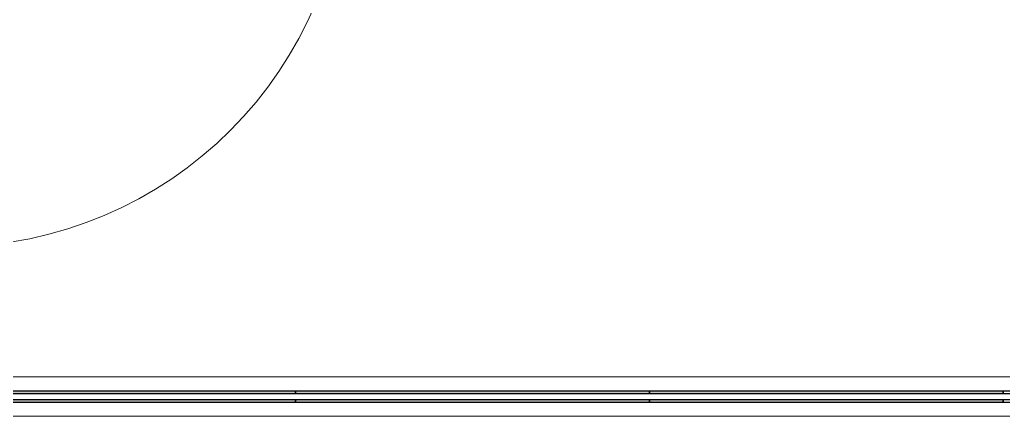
# Model space of a CAD drawing. Header units: millimetres. Extents: x 155927 to 317870, y -36033 to 97293.
# Drawn here: x 199801 to 202303, y 13508 to 14515 of the extents above; entities that cross this region are included whole.
import ezdxf

# ---------------------------------------------------------------- set-up
doc = ezdxf.new("R2010")
doc.units = ezdxf.units.MM
doc.header["$MEASUREMENT"] = 0
for name, color, linetype, lineweight in [('A-DOOR', 4, 'CONTINUOUS', 9), ('A-GLAZ-CURT', 7, 'CONTINUOUS', 9), ('A-GLAZ-CWMG', 7, 'CONTINUOUS', 9)]:
    doc.layers.add(name, color=color, linetype=linetype, lineweight=lineweight)

msp = doc.modelspace()

# ---------------------------------------------------------------- hatches: boundary and pattern name
at = {"layer": 'A-GLAZ-CURT'}
h = msp.add_hatch(color=256, dxfattribs=at)
h.paths.add_polyline_path([(200502.8, 13571.6), (199652.8, 13571.6), (199652.8, 13565.6), (200502.8, 13565.6)], flags=0)
h.paths.add_polyline_path([(200502.8, 13549.6), (199652.8, 13549.6), (199652.8, 13543.6), (200502.8, 13543.6)], flags=0)
h = msp.add_hatch(color=256, dxfattribs=at)
h.paths.add_polyline_path([(201402.8, 13571.6), (200502.8, 13571.6), (200502.8, 13565.6), (201402.8, 13565.6)], flags=0)
h.paths.add_polyline_path([(201402.8, 13549.6), (200502.8, 13549.6), (200502.8, 13543.6), (201402.8, 13543.6)], flags=0)
h = msp.add_hatch(color=256, dxfattribs=at)
h.paths.add_polyline_path([(202302.8, 13571.6), (201402.8, 13571.6), (201402.8, 13565.6), (202302.8, 13565.6)], flags=0)
h.paths.add_polyline_path([(202302.8, 13549.6), (201402.8, 13549.6), (201402.8, 13543.6), (202302.8, 13543.6)], flags=0)

# ---------------------------------------------------------------- linework, layer by layer
at = {"layer": 'A-DOOR'}
msp.add_arc((199622.8, 14948.1), 1010, 270, 0, dxfattribs=at)
at = {"layer": 'A-GLAZ-CURT', "lineweight": 30}
for p, q in [((200502.8, 13571.6), (199652.8, 13571.6)), ((199652.8, 13565.6), (200502.8, 13565.6)), ((201402.8, 13571.6), (200502.8, 13571.6)), ((200502.8, 13571.6), (200502.8, 13565.6)), ((200502.8, 13565.6), (200502.8, 13571.6)), ((200502.8, 13565.6), (201402.8, 13565.6)), ((202302.8, 13571.6), (201402.8, 13571.6)), ((201402.8, 13571.6), (201402.8, 13565.6)), ((201402.8, 13565.6), (201402.8, 13571.6)), ((201402.8, 13565.6), (202302.8, 13565.6)), ((202553.8, 13571.6), (202302.8, 13571.6)), ((202302.8, 13571.6), (202302.8, 13565.6)), ((202302.8, 13565.6), (202302.8, 13571.6)), ((202302.8, 13565.6), (202553.8, 13565.6)), ((200502.8, 13549.6), (199652.8, 13549.6)), ((199652.8, 13543.6), (200502.8, 13543.6)), ((201402.8, 13549.6), (200502.8, 13549.6)), ((200502.8, 13549.6), (200502.8, 13543.6)), ((200502.8, 13543.6), (200502.8, 13549.6)), ((200502.8, 13543.6), (201402.8, 13543.6)), ((202302.8, 13549.6), (201402.8, 13549.6)), ((201402.8, 13549.6), (201402.8, 13543.6)), ((201402.8, 13543.6), (201402.8, 13549.6)), ((201402.8, 13543.6), (202302.8, 13543.6)), ((202553.8, 13549.6), (202302.8, 13549.6)), ((202302.8, 13549.6), (202302.8, 13543.6)), ((202302.8, 13543.6), (202302.8, 13549.6)), ((202302.8, 13543.6), (202553.8, 13543.6))]:
    msp.add_line(p, q, dxfattribs=at)
at = {"layer": 'A-GLAZ-CWMG'}
for p, q in [((200502.8, 13607.6), (199652.8, 13607.6)), ((201402.8, 13607.6), (200502.8, 13607.6)), ((202302.8, 13607.6), (201402.8, 13607.6)), ((202553.8, 13607.6), (202302.8, 13607.6)), ((200502.8, 13507.6), (199652.8, 13507.6)), ((201402.8, 13507.6), (200502.8, 13507.6)), ((202302.8, 13507.6), (201402.8, 13507.6)), ((202553.8, 13507.6), (202302.8, 13507.6))]:
    msp.add_line(p, q, dxfattribs=at)

doc.saveas('drawing.dxf')
